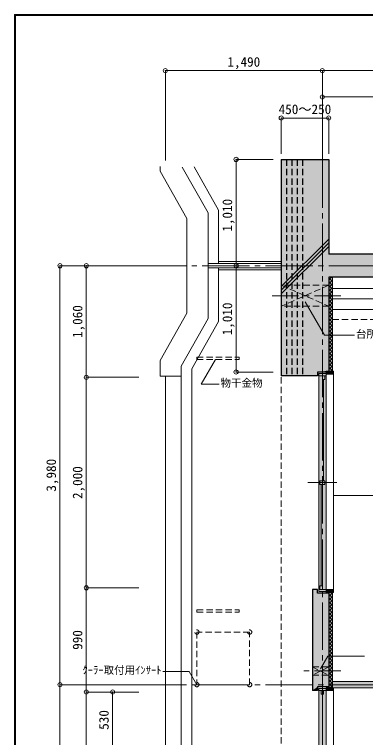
# Model space of a CAD drawing. Units: millimetres at full size, sheet at 1:50. Extents: x -9674 to 9699, y -6794 to 6791.
# Drawn here: x -9674 to -6343, y -78 to 6791 of the extents above; entities that cross this region are included whole.
import ezdxf
from ezdxf.enums import TextEntityAlignment as Align

# ---------------------------------------------------------------- set-up
doc = ezdxf.new("R2010")
doc.units = ezdxf.units.MM
doc.header["$LTSCALE"] = 50
doc.header["$PDMODE"] = 32
doc.header["$PDSIZE"] = 40
for name, pattern in [('CHAIN1', [8, 5, -1, 1, -1]), ('CHAIN2', [12, 9, -1, 1, -1]), ('DASHED1', [1.8, 1.2, -0.6])]:
    doc.linetypes.add(name, pattern=pattern)
for name, color, linetype, lineweight in [('0-0_図面枠', 7, 'Continuous', 9), ('1-0_芯', 7, 'CHAIN2', 9), ('1-1_躯体', 2, 'Continuous', 25), ('1-2_間仕切', 3, 'Continuous', 18), ('1-3_建具', 3, 'Continuous', 18), ('1-4_仕上げ', 4, 'Continuous', 9), ('1-6_ﾊﾞﾙｺﾆｰ・階段', 4, 'Continuous', 9), ('1-7_その他', 7, 'DASHED1', 9), ('1-8_ハッチ', 4, 'Continuous', 9), ('1-A_文字', 7, 'Continuous', 9), ('1-B_寸法', 7, 'Continuous', 9), ('1-C_梁', 7, 'DASHED1', 9)]:
    doc.layers.add(name, color=color, linetype=linetype, lineweight=lineweight)
for name, color, linetype in [('4-0', 1, 'Continuous'), ('4-1', 2, 'Continuous'), ('4-2', 4, 'Continuous'), ('4-F', 4, 'Continuous')]:
    doc.layers.add(name, color=color, linetype=linetype)
doc.styles.add('ＭＳ ゴシック', font='')
doc.styles.get('ＭＳ ゴシック').set_extended_font_data('MS Gothic')

msp = doc.modelspace()

# ---------------------------------------------------------------- linework, layer by layer
at = {"layer": '0-0_図面枠'}
for p, q in [((-9673.92, 6791.43), (-9673.92, -6793.93)), ((-9672.16, 6789.66), (-9672.16, -6792.16)), ((9697.16, 6789.66), (-9672.16, 6789.66)), ((-9670.4, 6787.9), (-9670.4, -6790.4)), ((9695.4, 6787.9), (-9670.4, 6787.9)), ((-9668.64, -6788.64), (-9668.64, 6786.14)), ((-9668.64, 6786.14), (9693.64, 6786.14)), ((-9666.87, 6784.38), (-9666.87, -6786.88)), ((9691.87, 6784.38), (-9666.87, 6784.38)), ((-9665.11, 6782.61), (-9665.11, -6785.11)), ((9690.11, 6782.61), (-9665.11, 6782.61)), ((-9663.35, 6780.85), (-9663.35, -6783.35)), ((9688.35, 6780.85), (-9663.35, 6780.85))]:
    msp.add_line(p, q, dxfattribs=at)
msp.add_lwpolyline([(9698.92, -6793.93), (9698.92, 6791.43), (-9673.92, 6791.43)], dxfattribs=at)
at = {"layer": '1-0_芯'}
for p, q in [((-6752.5, 5404.08), (-6752.5, -4015.92)), ((-8492.5, 4404.08), (8517.5, 4404.08)), ((-8492.5, 424.08), (-892.5, 424.08))]:
    msp.add_line(p, q, dxfattribs=at)
at = {"layer": '1-1_躯体'}
for p, q in [((-7142.5, 5414.08), (-6692.5, 5414.08)), ((-7142.5, 5414.08), (-7142.5, 3359.08)), ((-6692.5, 5414.08), (-6692.5, 4514.08)), ((-3092.5, 4514.08), (-6692.5, 4514.08)), ((-3092.5, 4294.08), (-6692.5, 4294.08)), ((-6692.5, 4294.08), (-6692.5, 3404.08)), ((-6797.5, 3394.08), (-6797.5, 3359.08)), ((-6717.5, 3394.08), (-6797.5, 3394.08)), ((-6797.5, 3359.08), (-7142.5, 3359.08)), ((-6797.5, 1294.08), (-6797.5, 1329.08)), ((-6692.5, 1294.08), (-6797.5, 1294.08)), ((-6692.5, 1294.08), (-6692.5, 404.08)), ((-6797.5, 369.08), (-6847.5, 369.08)), ((-6797.5, 404.08), (-6797.5, 369.08)), ((-6692.5, 404.08), (-6797.5, 404.08))]:
    msp.add_line(p, q, dxfattribs=at)
at = {"layer": '1-1_躯体', "linetype": 'DASHED1'}
for p, q in [((-7092.5, 5414.08), (-7092.5, 3359.08)), ((-7042.5, 5414.08), (-7042.5, 3359.08)), ((-6992.5, 5414.08), (-6992.5, 3359.08)), ((-6942.5, 5414.08), (-6942.5, 3359.08))]:
    msp.add_line(p, q, dxfattribs=at)
at = {"layer": '1-1_躯体'}
msp.add_lwpolyline([(-6797.5, 1329.08), (-6847.5, 1329.08), (-6847.5, 369.08)], dxfattribs=at)
at = {"layer": '1-2_間仕切'}
for p, q in [((-6657.5, 454.08), (-5772.5, 454.08)), ((-6657.5, 394.08), (-5772.5, 394.08))]:
    msp.add_line(p, q, dxfattribs=at)
at = {"layer": '1-3_建具', "color": 7, "lineweight": 9}
for p, q in [((-6787.5, 3379.08), (-6787.5, 3344.08)), ((-6787.5, 3379.08), (-6717.5, 3379.08)), ((-6717.5, 3344.08), (-6717.5, 3379.08)), ((-6645.5, 1329.08), (-6645.5, 3374.08)), ((-6717.5, 3359.08), (-6787.5, 3359.08)), ((-6787.5, 3344.08), (-6787.5, 1344.08)), ((-6717.5, 3344.08), (-6717.5, 1329.08)), ((-6890.98, 2344.08), (-6614.02, 2344.08)), ((-6787.5, 1309.08), (-6787.5, 1344.08)), ((-6717.5, 1329.08), (-6787.5, 1329.08)), ((-6787.5, 1309.08), (-6717.5, 1309.08)), ((-6717.5, 1344.08), (-6717.5, 1309.08)), ((-6787.5, 389.08), (-6787.5, 354.08)), ((-6787.5, 389.08), (-6717.5, 389.08)), ((-6717.5, 369.08), (-6787.5, 369.08)), ((-6787.5, 354.08), (-6787.5, -175.92)), ((-6717.5, 354.08), (-6717.5, 389.08)), ((-6717.5, 354.08), (-6717.5, -175.92)), ((-6645.5, -1985.92), (-6645.5, 384.08))]:
    msp.add_line(p, q, dxfattribs=at)
at = {"layer": '1-3_建具'}
for p, q in [((-6717.5, 3404.08), (-6717.5, 3374.08)), ((-6645.5, 3404.08), (-6717.5, 3404.08)), ((-6752.5, 3324.08), (-6752.5, 3359.08)), ((-6752.5, 3324.08), (-6728.5, 3324.08)), ((-6740.5, 3324.08), (-6740.5, 2361.58)), ((-6728.5, 3324.08), (-6728.5, 3359.08)), ((-6776.5, 2326.58), (-6776.5, 2361.58)), ((-6752.5, 2326.58), (-6752.5, 2361.58)), ((-6728.5, 2326.58), (-6776.5, 2326.58)), ((-6764.5, 2326.58), (-6764.5, 1364.08)), ((-6776.5, 1364.08), (-6752.5, 1364.08)), ((-6776.5, 1364.08), (-6776.5, 1329.08)), ((-6752.5, 1364.08), (-6752.5, 1329.08)), ((-6717.5, 1299.08), (-6717.5, 1329.08)), ((-6645.5, 1299.08), (-6717.5, 1299.08)), ((-6764.5, 334.08), (-6764.5, 369.08)), ((-6740.5, 334.08), (-6740.5, 369.08)), ((-6717.5, 394.08), (-6717.5, 369.08)), ((-6645.5, 394.08), (-6717.5, 394.08)), ((-6645.5, 369.08), (-6717.5, 369.08)), ((-6645.5, 394.08), (-6645.5, 369.08)), ((-6764.5, 334.08), (-6740.5, 334.08)), ((-6752.5, 334.08), (-6752.5, -155.92))]:
    msp.add_line(p, q, dxfattribs=at)
for points in [[(-6645.5, 3404.08), (-6645.5, 3374.08), (-6717.5, 3374.08)], [(-6728.5, 2326.58), (-6728.5, 2361.58), (-6776.5, 2361.58)], [(-6645.5, 1299.08), (-6645.5, 1329.08), (-6717.5, 1329.08)]]:
    msp.add_lwpolyline(points, dxfattribs=at)
at = {"layer": '1-4_仕上げ'}
for p, q in [((-6657.5, 4189.08), (-4025, 4189.08)), ((-6657.5, 4089.08), (-4025, 4089.08)), ((-6657.5, 3989.08), (-4025, 3989.08)), ((-6645.5, 2221.58), (-5780, 2221.58))]:
    msp.add_line(p, q, dxfattribs=at)
at = {"layer": '1-6_ﾊﾞﾙｺﾆｰ・階段', "color": 7}
for p, q in [((-8292.5, 5304.08), (-8292.5, 5347.13)), ((-8083.5, 5340.93), (-7837.5, 4906.81)), ((-7837.5, 4906.81), (-7837.5, 3901.35)), ((-7142.5, 4424.08), (-7837.5, 4424.08)), ((-7142.5, 4384.08), (-7837.5, 4384.08)), ((-8292.5, 3504.08), (-8037.5, 3954.08)), ((-8092.5, 3451.35), (-7837.5, 3901.35)), ((-8292.5, 3504.08), (-8292.5, 3354.08)), ((-8092.5, 3451.35), (-8092.5, 3354.08)), ((-8292.5, 3354.08), (-8092.5, 3354.08))]:
    msp.add_line(p, q, dxfattribs=at)
at = {"layer": '1-6_ﾊﾞﾙｺﾆｰ・階段'}
for p, q in [((-7970.34, 5344.07), (-7737.5, 4933.17)), ((-7737.5, 4933.17), (-7737.5, 4424.08)), ((-7142.5, 4444.08), (-7737.5, 4444.08)), ((-7737.5, 4384.08), (-7737.5, 3874.99)), ((-7142.5, 4364.08), (-7737.5, 4364.08)), ((-7992.5, 3424.99), (-7737.5, 3874.99)), ((-7992.5, 3424.99), (-7992.5, -2625.92))]:
    msp.add_line(p, q, dxfattribs=at)
at = {"layer": '1-6_ﾊﾞﾙｺﾆｰ・階段', "color": 7}
for points in [[(-8292.5, 5304.08), (-8037.5, 4854.08), (-8037.5, 3954.08)], [(-8242.5, 3354.08), (-8242.5, -3125.92), (-7292.5, -3125.92)], [(-8092.5, 3354.08), (-8092.5, -2975.92), (-7292.5, -2975.92)]]:
    msp.add_lwpolyline(points, dxfattribs=at)
at = {"layer": '1-7_その他'}
for p, q in [((-6692.5, 4219.08), (-7142.5, 4219.08)), ((-7142.5, 4219.08), (-6692.5, 4019.08)), ((-6692.5, 4219.08), (-7142.5, 4019.08)), ((-6692.5, 4019.08), (-7142.5, 4019.08)), ((-7942.5, 3534.08), (-7542.5, 3534.08)), ((-7942.5, 3514.08), (-7942.5, 3534.08)), ((-7942.5, 1134.08), (-7542.5, 1134.08)), ((-7942.5, 1114.08), (-7942.5, 1134.08)), ((-7942.5, 924.08), (-7942.5, 424.08)), ((-7442.5, 924.08), (-7942.5, 924.08)), ((-7442.5, 424.08), (-7442.5, 924.08)), ((-6847.5, 594.08), (-6692.5, 594.08)), ((-6847.5, 594.08), (-6692.5, 514.08)), ((-6692.5, 594.08), (-6847.5, 514.08)), ((-6847.5, 514.08), (-6692.5, 514.08)), ((-7942.5, 424.08), (-7442.5, 424.08))]:
    msp.add_line(p, q, dxfattribs=at)
at = {"layer": '1-7_その他', "linetype": 'CHAIN1'}
for p, q in [((-6577.5, 4119.08), (-7242.5, 4119.08)), ((-6577.5, 554.08), (-6947.5, 554.08))]:
    msp.add_line(p, q, dxfattribs=at)
at = {"layer": '1-7_その他'}
for points in [[(-7942.5, 3514.08), (-7542.5, 3514.08), (-7542.5, 3534.08)], [(-7942.5, 1114.08), (-7542.5, 1114.08), (-7542.5, 1134.08)]]:
    msp.add_lwpolyline(points, dxfattribs=at)
for centre in [(-7942.5, 924.08), (-7442.5, 924.08), (-7942.5, 424.08), (-7442.5, 424.08)]:
    msp.add_circle(centre, 20, dxfattribs=at)
at = {"layer": '1-8_ハッチ'}
for p, q in [((-7142.5, 4206.56), (-6692.5, 4656.56)), ((-7142.5, 4171.21), (-6692.5, 4621.21)), ((-7142.5, 4135.85), (-6692.5, 4585.85)), ((-6692.5, 4267.66), (-6666.07, 4294.08)), ((-6692.5, 4288.34), (-6657.5, 4253.34)), ((-6692.5, 4232.3), (-6657.5, 4267.3)), ((-6662.89, 4294.08), (-6657.5, 4288.69)), ((-6657.5, 4294.08), (-6657.5, 3404.08)), ((-6692.5, 4252.98), (-6657.5, 4217.98)), ((-6692.5, 4196.94), (-6657.5, 4231.94)), ((-6692.5, 4217.63), (-6657.5, 4182.63)), ((-6692.5, 4161.59), (-6657.5, 4196.59)), ((-6692.5, 4182.27), (-6657.5, 4147.27)), ((-6692.5, 4126.23), (-6657.5, 4161.23)), ((-6692.5, 4146.92), (-6657.5, 4111.92)), ((-6692.5, 4090.88), (-6657.5, 4125.88)), ((-6692.5, 4111.56), (-6657.5, 4076.56)), ((-6692.5, 4055.52), (-6657.5, 4090.52)), ((-6692.5, 4076.2), (-6657.5, 4041.2)), ((-6692.5, 4020.17), (-6657.5, 4055.17)), ((-6692.5, 4040.85), (-6657.5, 4005.85)), ((-6692.5, 3984.81), (-6657.5, 4019.81)), ((-6692.5, 4005.49), (-6657.5, 3970.49)), ((-6692.5, 3949.46), (-6657.5, 3984.46)), ((-6692.5, 3970.14), (-6657.5, 3935.14)), ((-6692.5, 3914.1), (-6657.5, 3949.1)), ((-6692.5, 3934.78), (-6657.5, 3899.78)), ((-6692.5, 3878.75), (-6657.5, 3913.75)), ((-6692.5, 3899.43), (-6657.5, 3864.43)), ((-6692.5, 3843.39), (-6657.5, 3878.39)), ((-6692.5, 3864.07), (-6657.5, 3829.07)), ((-6692.5, 3808.04), (-6657.5, 3843.04)), ((-6692.5, 3828.72), (-6657.5, 3793.72)), ((-6692.5, 3772.68), (-6657.5, 3807.68)), ((-6692.5, 3793.36), (-6657.5, 3758.36)), ((-6692.5, 3737.32), (-6657.5, 3772.32)), ((-6692.5, 3758.01), (-6657.5, 3723.01)), ((-6692.5, 3701.97), (-6657.5, 3736.97)), ((-6692.5, 3722.65), (-6657.5, 3687.65)), ((-6692.5, 3666.61), (-6657.5, 3701.61)), ((-6692.5, 3687.3), (-6657.5, 3652.3)), ((-6692.5, 3631.26), (-6657.5, 3666.26)), ((-6692.5, 3651.94), (-6657.5, 3616.94)), ((-6692.5, 3595.9), (-6657.5, 3630.9)), ((-6692.5, 3616.59), (-6657.5, 3581.59)), ((-6692.5, 3560.55), (-6657.5, 3595.55)), ((-6692.5, 3581.23), (-6657.5, 3546.23)), ((-6692.5, 3525.19), (-6657.5, 3560.19)), ((-6692.5, 3545.87), (-6657.5, 3510.87)), ((-6692.5, 3489.84), (-6657.5, 3524.84)), ((-6692.5, 3510.52), (-6657.5, 3475.52)), ((-6692.5, 3454.48), (-6657.5, 3489.48)), ((-6692.5, 3475.16), (-6657.5, 3440.16)), ((-6692.5, 3419.13), (-6657.5, 3454.13)), ((-6692.5, 3439.81), (-6657.5, 3404.81)), ((-6692.5, 3404.45), (-6692.13, 3404.08)), ((-6672.19, 3404.08), (-6657.5, 3418.77)), ((-6692.5, 1297.81), (-6691.23, 1299.08)), ((-6692.5, 1262.45), (-6657.5, 1297.45)), ((-6692.5, 1283.13), (-6657.5, 1248.13)), ((-6692.5, 1227.1), (-6657.5, 1262.1)), ((-6692.5, 1247.78), (-6657.5, 1212.78)), ((-6673.09, 1299.08), (-6657.5, 1283.49)), ((-6657.5, 1299.08), (-6657.5, 394.08)), ((-6692.5, 1191.74), (-6657.5, 1226.74)), ((-6692.5, 1212.42), (-6657.5, 1177.42)), ((-6692.5, 1156.39), (-6657.5, 1191.39)), ((-6692.5, 1177.07), (-6657.5, 1142.07)), ((-6692.5, 1121.03), (-6657.5, 1156.03)), ((-6692.5, 1141.71), (-6657.5, 1106.71)), ((-6692.5, 1085.67), (-6657.5, 1120.67)), ((-6692.5, 1106.36), (-6657.5, 1071.36)), ((-6692.5, 1050.32), (-6657.5, 1085.32)), ((-6692.5, 1071), (-6657.5, 1036)), ((-6692.5, 1014.96), (-6657.5, 1049.96)), ((-6692.5, 1035.65), (-6657.5, 1000.65)), ((-6692.5, 979.61), (-6657.5, 1014.61)), ((-6692.5, 1000.29), (-6657.5, 965.29)), ((-6692.5, 944.25), (-6657.5, 979.25)), ((-6692.5, 964.94), (-6657.5, 929.94)), ((-6692.5, 908.9), (-6657.5, 943.9)), ((-6692.5, 929.58), (-6657.5, 894.58)), ((-6692.5, 873.54), (-6657.5, 908.54)), ((-6692.5, 894.22), (-6657.5, 859.22)), ((-6692.5, 838.19), (-6657.5, 873.19)), ((-6692.5, 858.87), (-6657.5, 823.87)), ((-6692.5, 802.83), (-6657.5, 837.83)), ((-6692.5, 823.51), (-6657.5, 788.51)), ((-6692.5, 767.48), (-6657.5, 802.48)), ((-6692.5, 788.16), (-6657.5, 753.16)), ((-6692.5, 732.12), (-6657.5, 767.12)), ((-6692.5, 752.8), (-6657.5, 717.8)), ((-6692.5, 696.77), (-6657.5, 731.77)), ((-6692.5, 717.45), (-6657.5, 682.45)), ((-6692.5, 661.41), (-6657.5, 696.41)), ((-6692.5, 682.09), (-6657.5, 647.09)), ((-6692.5, 626.06), (-6657.5, 661.06)), ((-6692.5, 646.74), (-6657.5, 611.74)), ((-6692.5, 590.7), (-6657.5, 625.7)), ((-6692.5, 611.38), (-6657.5, 576.38)), ((-6692.5, 555.34), (-6657.5, 590.34)), ((-6692.5, 576.03), (-6657.5, 541.03)), ((-6692.5, 519.99), (-6657.5, 554.99)), ((-6692.5, 540.67), (-6657.5, 505.67)), ((-6692.5, 484.63), (-6657.5, 519.63)), ((-6692.5, 505.32), (-6657.5, 470.32)), ((-6692.5, 449.28), (-6657.5, 484.28)), ((-6692.5, 469.96), (-6657.5, 434.96)), ((-6692.5, 413.92), (-6657.5, 448.92)), ((-6692.5, 434.61), (-6657.5, 399.61)), ((-6676.99, 394.08), (-6657.5, 413.57)), ((-6692.5, 399.25), (-6687.33, 394.08))]:
    msp.add_line(p, q, dxfattribs=at)
at = {"layer": '1-A_文字'}
for p, q in [((-8015.09, 549.81), (-8265.16, 549.81)), ((-7942.5, 424.08), (-8015.09, 549.81))]:
    msp.add_line(p, q, dxfattribs=at)
for points in [[(-6914.84, 4062.07), (-6732.32, 3745.95), (-6448.79, 3745.95)], [(-7767.2, 3514.08), (-7903.72, 3277.63), (-7733.31, 3277.63)], [(-6769.05, 573.59), (-6699.92, 693.33), (-6352.08, 693.33)]]:
    msp.add_lwpolyline(points, dxfattribs=at)
at = {"layer": '1-B_寸法'}
for p, q in [((-8242.5, 5404.08), (-8242.5, 6257.49)), ((-8242.5, 6257.49), (-6752.5, 6257.49)), ((-6752.5, 6257.49), (-3032.5, 6257.49)), ((-6752.5, 6257.49), (-6752.5, 5404.08)), ((-3992.5, 6007.49), (-6752.5, 6007.49)), ((-7142.5, 5807.49), (-6692.5, 5807.49)), ((-7142.5, 5807.49), (-7142.5, 5467.29)), ((-6692.5, 5807.49), (-6692.5, 5467.29)), ((-7571.06, 5414.08), (-7218.31, 5414.08)), ((-7571.06, 5414.08), (-7571.06, 4404.08)), ((-9242.5, 4404.08), (-8492.5, 4404.08)), ((-9242.5, 4404.08), (-9242.5, 424.08)), ((-8992.5, 3344.08), (-8992.5, 4404.08)), ((-7571.06, 3394.08), (-7571.06, 4404.08)), ((-7571.06, 3394.08), (-7218.31, 3394.08)), ((-8992.5, 3344.08), (-8492.5, 3344.08)), ((-8992.5, 1344.08), (-8992.5, 3344.08)), ((-8992.5, 1344.08), (-8492.5, 1344.08)), ((-8992.5, 354.08), (-8992.5, 1344.08)), ((-9242.5, 424.08), (-8492.5, 424.08)), ((-9242.5, 424.08), (-9242.5, -3015.92)), ((-8992.5, 354.08), (-8492.5, 354.08)), ((-8992.5, -1955.92), (-8992.5, 354.08)), ((-8742.5, 354.08), (-8742.5, -175.92))]:
    msp.add_line(p, q, dxfattribs=at)
at = {"layer": '1-B_寸法', "color": 3}
for p in [(-8242.5, 6257.49), (-6752.5, 6257.49), (-6752.5, 6007.49), (-7142.5, 5807.49), (-6692.5, 5807.49), (-7571.06, 5414.08), (-9242.5, 4404.08), (-8992.5, 4404.08), (-7571.06, 4404.08), (-7571.06, 3394.08), (-8992.5, 3344.08), (-8992.5, 1344.08), (-9242.5, 424.08), (-8992.5, 354.08), (-8742.5, 354.08)]:
    msp.add_point(p, dxfattribs=at)
at = {"layer": '1-C_梁'}
for p, q in [((-6657.5, 3894.08), (-4037.5, 3894.08)), ((-7142.5, 3344.08), (-7142.5, -1970.92))]:
    msp.add_line(p, q, dxfattribs=at)
at = {"layer": '4-0'}
for points in [[(-6717.5, 3404.08), (-6692.5, 5414.08), (-7142.5, 5414.08)], [(-6717.5, 3404.08), (-7142.5, 5414.08), (-7142.5, 3359.08)], [(-6717.5, 3404.08), (-6692.13, 3404.08), (-6692.5, 5414.08)], [(-6692.34, 4514.08), (-6692.5, 4294.08), (-3092.5, 4514.08), (-3092.5, 4294.08)], [(-6717.5, 3404.08), (-7142.5, 3359.08), (-6797.5, 3394.08)], [(-7142.5, 3359.08), (-6797.5, 3359.08), (-6797.5, 3394.08)], [(-6797.5, 3394.08), (-6717.5, 3394.08), (-6717.5, 3404.08)], [(-6797.5, 404.08), (-6797.5, 1329.08), (-6847.5, 1329.08)], [(-6797.5, 404.08), (-6847.5, 1329.08), (-6847.5, 369.08)], [(-6797.5, 404.08), (-6692.5, 404.08), (-6692.5, 1294.08)], [(-6797.5, 404.08), (-6692.5, 1294.08), (-6797.5, 1294.08)], [(-6847.5, 369.08), (-6797.5, 369.08), (-6797.5, 404.08)]]:
    msp.add_solid(points, dxfattribs=at)
at = {"layer": '4-1'}
for points in [[(-6787.5, 3379.08), (-6717.5, 3379.08), (-6787.5, 1309.08), (-6717.5, 1309.08)], [(-6787.5, 389.08), (-6717.5, 389.08), (-6787.5, -1990.92), (-6717.5, -1990.92)]]:
    msp.add_solid(points, dxfattribs=at)
at = {"layer": '4-2'}
msp.add_solid([(-6657.5, 454.08), (-6657.5, 394.08), (-5772.5, 454.08), (-5772.5, 394.08)], dxfattribs=at)
at = {"layer": '4-F'}
for points in [[(-6657.5, 3404.08), (-6657.5, 4294.08), (-6692.3, 4294.08)], [(-6657.5, 3404.08), (-6692.3, 4294.08), (-6692.13, 3404.08)], [(-6717.5, 3404.08), (-6717.5, 3374.08), (-6645.5, 3374.08)], [(-6717.5, 3404.08), (-6645.5, 3374.08), (-6645.5, 3404.08)], [(-6645.5, 1299.08), (-6645.5, 1329.08), (-6717.5, 1329.08)], [(-6657.5, 1299.08), (-6645.5, 1299.08), (-6717.5, 1329.08)], [(-6717.5, 1329.08), (-6717.5, 1299.08), (-6657.5, 1299.08)], [(-6692.5, 404.08), (-6657.5, 394.08), (-6657.5, 1299.08)], [(-6657.5, 1299.08), (-6692.5, 1294.08), (-6692.5, 404.08)], [(-6692.5, 1294.08), (-6692.47, 1299.07), (-6657.5, 1299.08)], [(-6717.5, 394.08), (-6717.5, 369.08), (-6645.5, 369.08)], [(-6717.5, 394.08), (-6645.5, 369.08), (-6645.5, 394.08)], [(-6692.5, 404.08), (-6692.5, 394.21), (-6657.5, 394.08)], [(-6692.5, 394.21), (-6692.48, 394.03), (-6657.5, 394.08)]]:
    msp.add_solid(points, dxfattribs=at)

# ---------------------------------------------------------------- texts
at = {"layer": '1-A_文字', "style": 'ＭＳ ゴシック'}
for s, p in [('台所排気用スリーブ200φ', (-6434.68, 3696.01)), ('物干金物', (-7719.5, 3231.24)), ('ｸｰﾗｰ取付用ｲﾝｻｰﾄ', (-9028.98, 503.42))]:
    msp.add_text(s, height=73.31, dxfattribs=at).set_placement(p, align=Align.BOTTOM_LEFT)
at = {"layer": '1-B_寸法', "style": 'ＭＳ ゴシック'}
for s, p in [('1,490', (-7653.75, 6267.49)), ('450～250', (-7167.5, 5817.49))]:
    msp.add_text(s, height=91.64, dxfattribs=at).set_placement(p, align=Align.BOTTOM_LEFT)
for s, p in [('1,010', (-7581.06, 4727.83)), ('1,060', (-9002.5, 3717.83)), ('1,010', (-7581.06, 3742.83)), ('3,980', (-9252.5, 2257.83)), ('2,000', (-9002.5, 2187.83)), ('990', (-9002.5, 755.33)), ('530', (-8752.5, -4.67))]:
    msp.add_text(s, height=91.64, rotation=90, dxfattribs=at).set_placement(p, align=Align.BOTTOM_LEFT)

doc.saveas('drawing.dxf')
